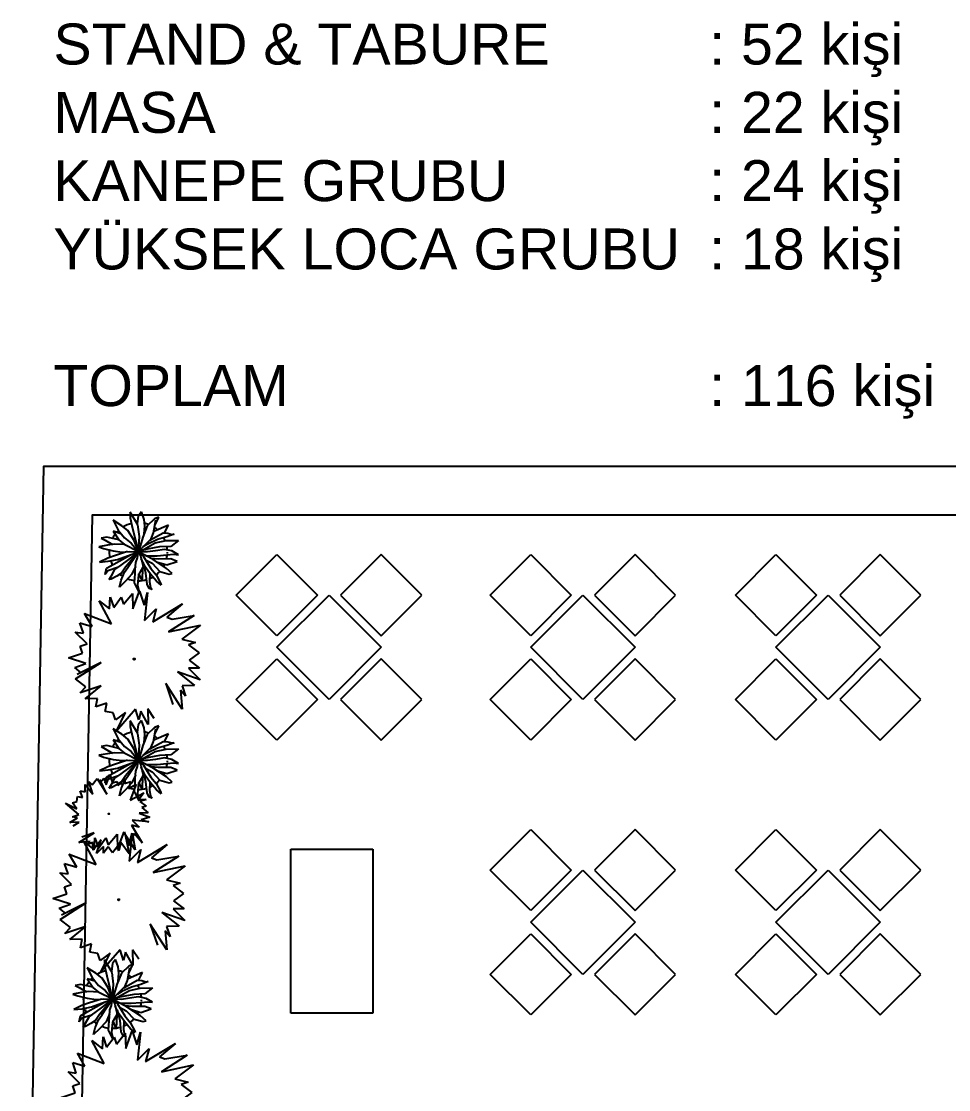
# Model space of a CAD drawing. Header units: millimetres. Extents: x 24870 to 27223, y 1839 to 3696.
# Drawn here: x 24905 to 25470, y 3044 to 3696 of the extents above; entities that cross this region are included whole.
import ezdxf

# ---------------------------------------------------------------- set-up
doc = ezdxf.new("R2010")
doc.units = ezdxf.units.MM
doc.layers.add('0-gnl-parapet', color=252, linetype='Continuous')
doc.layers.add('2-tef-aksesuar', color=30, linetype='Continuous')
doc.styles.get("Standard").update_dxf_attribs({"font": 'arial.ttf'})

# ---------------------------------------------------------------- blocks, each defined once
blk = doc.blocks.new('TREEI')
at = {"color": 63, "true_color": 0xafc95e}
for p, q in [((-0.0406, 0.1373), (-0.0511, 0.1417)), ((-0.0511, 0.1417), (-0.0458, 0.1135)), ((-0.0189, 0.1085), (-0.0406, 0.1373)), ((0.0003, 0.1098), (0.0056, 0.1442)), ((0.0056, 0.1442), (0.0085, 0.1517)), ((0.0085, 0.1517), (0.0132, 0.1298)), ((0.0132, 0.1298), (0.0155, 0.0941)), ((0.036, 0.116), (0.0459, 0.1342)), ((0.0459, 0.1342), (0.0453, 0.1448)), ((0.0453, 0.1448), (0.0523, 0.1342)), ((0.0523, 0.1342), (0.0488, 0.1173)), ((0.0792, 0.0979), (0.0909, 0.1229)), ((0.0909, 0.1229), (0.0839, 0.0841)), ((-0.1001, 0.0879), (-0.113, 0.0998)), ((-0.113, 0.0998), (-0.1025, 0.0735)), ((-0.0774, 0.0735), (-0.1001, 0.0879)), ((-0.0546, 0.1041), (-0.0943, 0.1173)), ((-0.0943, 0.1173), (-0.0803, 0.0948)), ((-0.0803, 0.0948), (-0.0423, 0.0666)), ((-0.0308, 0.0709), (-0.0546, 0.1041)), ((-0.0458, 0.1135), (-0.026, 0.0572)), ((-0.0143, 0.0653), (-0.0189, 0.1085)), ((0.0015, 0.0785), (0.0003, 0.1098)), ((0.0266, 0.081), (0.0112, 0.0443)), ((0.0155, 0.0941), (0.0144, 0.0603)), ((0.0154, 0.091), (0.036, 0.116)), ((0.0243, 0.0572), (0.0558, 0.0948)), ((0.0488, 0.1173), (0.0266, 0.081)), ((0.0558, 0.0948), (0.0488, 0.0666)), ((0.0535, 0.0691), (0.0792, 0.0979)), ((0.0839, 0.0841), (0.0599, 0.0578)), ((-0.1463, 0.0566), (-0.1095, 0.0572)), ((-0.1083, 0.029), (-0.1463, 0.0566)), ((-0.1095, 0.0572), (-0.0744, 0.0334)), ((-0.1025, 0.0735), (-0.0832, 0.0516)), ((-0.0832, 0.0516), (-0.0528, 0.0353)), ((-0.0464, 0.0547), (-0.0774, 0.0735)), ((-0.0129, 0.0289), (-0.0464, 0.0547)), ((-0.0423, 0.0666), (-0.0224, 0.0484)), ((-0.026, 0.0572), (0.0009, -0.0007)), ((-0.0028, 0.0397), (-0.0143, 0.0653)), ((-0.0043, 0.0253), (0.0015, 0.0785)), ((0.005, 0.0197), (0.0202, 0.0553)), ((0.0144, 0.0603), (0.008, 0.0266)), ((0.0202, 0.0553), (0.0535, 0.0691)), ((0.0506, 0.0459), (0.0325, 0.0259)), ((0.043, 0.0376), (0.0716, 0.0528)), ((0.0599, 0.0578), (0.0506, 0.0459)), ((0.0716, 0.0528), (0.1072, 0.0591)), ((0.1178, 0.0459), (0.0891, 0.0297)), ((0.1072, 0.0591), (0.1388, 0.0628)), ((0.1388, 0.0628), (0.1178, 0.0459)), ((-0.1209, 0.0024), (-0.1504, -0.0123)), ((-0.1399, 0.0234), (-0.1474, 0.0278)), ((-0.1474, 0.0278), (-0.1188, 0.0197)), ((-0.1299, 0.0103), (-0.1399, 0.0234)), ((-0.1171, -0.001), (-0.1299, 0.0103)), ((-0.1188, 0.0197), (-0.0849, 0.0065)), ((-0.0703, 0.0115), (-0.1083, 0.029)), ((-0.0849, 0.0065), (-0.0452, -0.0023)), ((-0.0744, 0.0334), (-0.0129, 0.0029)), ((-0.0195, 0.0046), (-0.0703, 0.0115)), ((-0.0528, 0.0353), (-0.0265, 0.0209)), ((-0.0265, 0.0209), (0.0009, -0.0007)), ((0.0009, -0.0007), (-0.0195, 0.0046)), ((0.0009, -0.0007), (-0.0043, 0.0253)), ((0.0009, -0.0007), (0.005, 0.0197)), ((0.0517, 0.0165), (0.0009, -0.0007)), ((0.0179, 0.0159), (0.0009, -0.0007)), ((0.0009, -0.0007), (0.0751, 0.0159)), ((0.0471, 0.0009), (0.0009, -0.0007)), ((0.0325, 0.0259), (0.0179, 0.0159)), ((0.0833, 0.0002), (0.0471, 0.0009)), ((0.0693, 0.0228), (0.0517, 0.0165)), ((0.0891, 0.0297), (0.0693, 0.0228)), ((0.0751, 0.0159), (0.1008, 0.0253)), ((0.1119, -0.0004), (0.0833, 0.0002)), ((0.1008, 0.0253), (0.1213, 0.024)), ((0.137, 0.0103), (0.1119, -0.0004)), ((0.1213, 0.024), (0.1452, 0.0203)), ((0.1528, 0.0165), (0.137, 0.0103)), ((0.1452, 0.0203), (0.1528, 0.0165)), ((-0.1504, -0.0123), (-0.0925, -0.026)), ((-0.0873, -0.0229), (-0.124, -0.0568)), ((-0.0598, -0.0091), (-0.1171, -0.001)), ((-0.0674, -0.011), (-0.0873, -0.0229)), ((-0.0855, -0.0586), (-0.0464, -0.0348)), ((-0.0341, -0.006), (-0.0674, -0.011)), ((-0.0464, -0.0348), (0.0009, -0.0007)), ((-0.0452, -0.0023), (-0.024, -0.0046)), ((0.0009, -0.0007), (-0.037, -0.0436)), ((-0.0353, -0.0842), (0.0009, -0.0007)), ((0.0009, -0.0007), (-0.0341, -0.006)), ((0.0009, -0.0007), (-0.0119, -0.0448)), ((0.0027, -0.0436), (0.0009, -0.0007)), ((0.0009, -0.0007), (0.0272, -0.0548)), ((0.0255, -0.021), (0.0009, -0.0007)), ((0.0815, -0.0248), (0.0009, -0.0007)), ((0.05, -0.0367), (0.0255, -0.021)), ((0.1032, -0.0191), (0.0315, -0.0098)), ((0.0333, -0.026), (0.0786, -0.0417)), ((0.0745, -0.0611), (0.05, -0.0367)), ((0.1137, -0.0411), (0.0815, -0.0248)), ((0.0997, -0.0001), (0.1364, -0.0129)), ((0.1347, -0.0235), (0.1032, -0.0191)), ((0.1528, -0.0085), (0.1347, -0.0235)), ((0.1364, -0.0129), (0.1528, -0.0085)), ((-0.1083, -0.0423), (-0.1399, -0.058)), ((-0.1399, -0.058), (-0.1235, -0.063)), ((-0.1235, -0.063), (-0.0855, -0.0586)), ((-0.0774, -0.0642), (-0.0902, -0.0855)), ((-0.0578, -0.0417), (-0.0774, -0.0642)), ((-0.037, -0.0436), (-0.0592, -0.0824)), ((-0.0119, -0.0448), (-0.016, -0.088)), ((0.0114, -0.0742), (0.0027, -0.0436)), ((0.0126, -0.1124), (0.0114, -0.0742)), ((0.033, -0.0811), (0.026, -0.0536)), ((0.0272, -0.0548), (0.0547, -0.078)), ((0.0547, -0.078), (0.0792, -0.0911)), ((0.0979, -0.0899), (0.0745, -0.0611)), ((0.0786, -0.0417), (0.1078, -0.0517)), ((0.1078, -0.0517), (0.1411, -0.058)), ((0.1411, -0.058), (0.1137, -0.0411)), ((-0.0902, -0.0855), (-0.0996, -0.1137)), ((-0.0996, -0.1137), (-0.0803, -0.108)), ((-0.0803, -0.108), (-0.0604, -0.088)), ((-0.0592, -0.0824), (-0.0651, -0.1381)), ((-0.0651, -0.1381), (-0.0522, -0.1212)), ((-0.0522, -0.1212), (-0.0353, -0.0842)), ((-0.016, -0.088), (-0.009, -0.1168)), ((-0.009, -0.1168), (0.005, -0.1531)), ((0.005, -0.1531), (0.0126, -0.1124)), ((0.0126, -0.0949), (0.0301, -0.1199)), ((0.0301, -0.1199), (0.0325, -0.0811)), ((0.0325, -0.0811), (0.0628, -0.1174)), ((0.0745, -0.1118), (0.0617, -0.0817)), ((0.0628, -0.1174), (0.0821, -0.1274)), ((0.0821, -0.1274), (0.0745, -0.1118)), ((0.0792, -0.0911), (0.1084, -0.1062)), ((0.1084, -0.1062), (0.0979, -0.0899))]:
    blk.add_line(p, q, dxfattribs=at)
for start, end in [(128.5172, 136.7777), (112.5698, 117.2676), (90.2669, 100.3176), (75.8744, 82.8333), (52.0008, 69.3621), (146.4111, 153.1838), (139.0957, 141.7689), (31.5426, 45.4516), (165.0446, 171.5762), (13.4218, 20.6016), (191.5019, 199.4338), (340.9505, 349.9228), (358.2776, 0.2322), (212.2939, 220.8052), (319.0773, 333.9888), (246.3853, 263.9953), (276.0879, 281.1845), (285.8654, 295.508), (305.7774, 308.9587)]:
    blk.add_arc((0.0009, -0.0007), 0.11, start, end, dxfattribs=at)
blk = doc.blocks.new('B2')
at = {"color": 63, "true_color": 0xafc95e}
for p, q in [((501776.2, 4057607.8), (501781.2, 4057623.8)), ((501781.2, 4057623.8), (501791.2, 4057597.8)), ((501791.2, 4057627.8), (501796.2, 4057617.8)), ((501791.2, 4057597.8), (501791.2, 4057627.8)), ((501796.2, 4057617.8), (501811.2, 4057627.8)), ((501811.2, 4057627.8), (501821.2, 4057587.8)), ((501821.2, 4057587.8), (501816.2, 4057623.8)), ((501816.2, 4057617.8), (501826.2, 4057623.8)), ((501826.2, 4057607.8), (501841.2, 4057627.8)), ((501826.2, 4057623.8), (501826.2, 4057607.8)), ((501841.2, 4057627.8), (501841.2, 4057607.8)), ((501766.2, 4057613.8), (501776.2, 4057607.8)), ((501766.2, 4057597.8), (501766.2, 4057613.8)), ((501841.2, 4057607.8), (501851.2, 4057607.8)), ((501851.2, 4057597.8), (501871.2, 4057607.8)), ((501851.2, 4057607.8), (501851.2, 4057597.8)), ((501871.2, 4057607.8), (501866.2, 4057597.8)), ((501726.2, 4057597.8), (501746.2, 4057577.8)), ((501746.2, 4057563.8), (501726.2, 4057597.8)), ((501741.2, 4057593.8), (501751.2, 4057593.8)), ((501746.2, 4057577.8), (501741.2, 4057593.8)), ((501751.2, 4057593.8), (501756.2, 4057603.8)), ((501756.2, 4057603.8), (501766.2, 4057597.8)), ((501866.2, 4057597.8), (501881.2, 4057597.8)), ((501881.2, 4057597.8), (501871.2, 4057583.8)), ((501891.2, 4057587.8), (501866.2, 4057557.8)), ((501871.2, 4057583.8), (501891.2, 4057587.8)), ((501731.2, 4057563.8), (501746.2, 4057563.8)), ((501741.2, 4057557.8), (501731.2, 4057563.8)), ((501866.2, 4057557.8), (501901.2, 4057563.8)), ((501901.2, 4057563.8), (501886.2, 4057553.8)), ((501721.2, 4057553.8), (501741.2, 4057557.8)), ((501741.2, 4057547.8), (501721.2, 4057553.8)), ((501886.2, 4057553.8), (501901.2, 4057547.8)), ((501726.2, 4057543.8), (501741.2, 4057547.8)), ((501886.2, 4057547.8), (501896.2, 4057533.8)), ((501901.2, 4057547.8), (501886.2, 4057547.8)), ((501876.2, 4057523.8), (501896.2, 4057507.8)), ((501896.2, 4057517.8), (501876.2, 4057523.8)), ((501886.2, 4057533.8), (501896.2, 4057517.8)), ((501896.2, 4057533.8), (501886.2, 4057533.8)), ((501726.2, 4057503.8), (501766.2, 4057513.8)), ((501766.2, 4057513.8), (501736.2, 4057513.8)), ((501856.2, 4057513.8), (501866.2, 4057493.8)), ((501891.2, 4057497.8), (501856.2, 4057513.8)), ((501876.2, 4057507.8), (501891.2, 4057497.8)), ((501896.2, 4057507.8), (501876.2, 4057507.8)), ((501751.2, 4057497.8), (501726.2, 4057503.8)), ((501741.2, 4057493.8), (501751.2, 4057497.8)), ((501756.2, 4057493.8), (501741.2, 4057493.8)), ((501751.2, 4057477.8), (501756.2, 4057493.8)), ((501776.2, 4057493.8), (501751.2, 4057477.8)), ((501756.2, 4057467.8), (501776.2, 4057493.8)), ((501851.2, 4057503.8), (501861.2, 4057457.8)), ((501866.2, 4057493.8), (501851.2, 4057503.8)), ((501776.2, 4057477.8), (501756.2, 4057467.8)), ((501771.2, 4057463.8), (501776.2, 4057477.8)), ((501831.2, 4057487.8), (501826.2, 4057443.8)), ((501841.2, 4057447.8), (501831.2, 4057487.8)), ((501846.2, 4057477.8), (501841.2, 4057447.8)), ((501851.2, 4057483.8), (501846.2, 4057477.8)), ((501861.2, 4057457.8), (501851.2, 4057483.8)), ((501786.2, 4057473.8), (501771.2, 4057463.8)), ((501791.2, 4057457.8), (501786.2, 4057473.8)), ((501806.2, 4057467.8), (501791.2, 4057457.8)), ((501816.2, 4057473.8), (501806.2, 4057457.8)), ((501806.2, 4057457.8), (501806.2, 4057467.8)), ((501826.2, 4057443.8), (501816.2, 4057473.8))]:
    blk.add_line(p, q, dxfattribs=at)
blk.add_circle((501811.2, 4057543.8), 1, dxfattribs=at)

msp = doc.modelspace()

# ---------------------------------------------------------------- linework, layer by layer
for p, q in [((25035.919, 3345.597), (25060.668, 3370.346)), ((25060.668, 3370.346), (25085.416, 3345.597)), ((25124.307, 3370.346), (25099.559, 3345.597)), ((25149.056, 3345.597), (25124.307, 3370.346)), ((25190.789, 3345.597), (25215.537, 3370.346)), ((25215.537, 3370.346), (25240.286, 3345.597)), ((25279.177, 3370.346), (25254.428, 3345.597)), ((25303.926, 3345.597), (25279.177, 3370.346)), ((25340.375, 3345.597), (25365.124, 3370.346)), ((25365.124, 3370.346), (25389.873, 3345.597)), ((25428.764, 3370.346), (25404.015, 3345.597)), ((25453.512, 3345.597), (25428.764, 3370.346)), ((25060.668, 3320.848), (25035.919, 3345.597)), ((25060.668, 3313.777), (25092.488, 3345.597)), ((25085.416, 3345.597), (25060.668, 3320.848)), ((25092.488, 3345.597), (25124.307, 3313.777)), ((25099.559, 3345.597), (25124.307, 3320.848)), ((25124.307, 3320.848), (25149.056, 3345.597)), ((25215.537, 3320.848), (25190.789, 3345.597)), ((25215.537, 3313.777), (25247.357, 3345.597)), ((25240.286, 3345.597), (25215.537, 3320.848)), ((25247.357, 3345.597), (25279.177, 3313.777)), ((25254.428, 3345.597), (25279.177, 3320.848)), ((25279.177, 3320.848), (25303.926, 3345.597)), ((25365.124, 3320.848), (25340.375, 3345.597)), ((25365.124, 3313.777), (25396.944, 3345.597)), ((25389.873, 3345.597), (25365.124, 3320.848)), ((25396.944, 3345.597), (25428.764, 3313.777)), ((25404.015, 3345.597), (25428.764, 3320.848)), ((25428.764, 3320.848), (25453.512, 3345.597)), ((25092.488, 3281.957), (25060.668, 3313.777)), ((25124.307, 3313.777), (25092.488, 3281.957)), ((25247.357, 3281.957), (25215.537, 3313.777)), ((25279.177, 3313.777), (25247.357, 3281.957)), ((25396.944, 3281.957), (25365.124, 3313.777)), ((25428.764, 3313.777), (25396.944, 3281.957)), ((25035.919, 3281.957), (25060.668, 3306.706)), ((25060.668, 3306.706), (25085.416, 3281.957)), ((25124.307, 3306.706), (25099.559, 3281.957)), ((25149.056, 3281.957), (25124.307, 3306.706)), ((25190.789, 3281.957), (25215.537, 3306.706)), ((25215.537, 3306.706), (25240.286, 3281.957)), ((25279.177, 3306.706), (25254.428, 3281.957)), ((25303.926, 3281.957), (25279.177, 3306.706)), ((25340.375, 3281.957), (25365.124, 3306.706)), ((25365.124, 3306.706), (25389.873, 3281.957)), ((25428.764, 3306.706), (25404.015, 3281.957)), ((25453.512, 3281.957), (25428.764, 3306.706)), ((25060.668, 3257.209), (25035.919, 3281.957)), ((25085.416, 3281.957), (25060.668, 3257.209)), ((25099.559, 3281.957), (25124.307, 3257.209)), ((25124.307, 3257.209), (25149.056, 3281.957)), ((25215.537, 3257.209), (25190.789, 3281.957)), ((25240.286, 3281.957), (25215.537, 3257.209)), ((25254.428, 3281.957), (25279.177, 3257.209)), ((25279.177, 3257.209), (25303.926, 3281.957)), ((25365.124, 3257.209), (25340.375, 3281.957)), ((25389.873, 3281.957), (25365.124, 3257.209)), ((25404.015, 3281.957), (25428.764, 3257.209)), ((25428.764, 3257.209), (25453.512, 3281.957)), ((25190.789, 3177.919), (25215.537, 3202.668)), ((25215.537, 3202.668), (25240.286, 3177.919)), ((25279.177, 3202.668), (25254.428, 3177.919)), ((25303.926, 3177.919), (25279.177, 3202.668)), ((25340.375, 3177.919), (25365.124, 3202.668)), ((25365.124, 3202.668), (25389.873, 3177.919)), ((25428.764, 3202.668), (25404.015, 3177.919)), ((25453.512, 3177.919), (25428.764, 3202.668)), ((25069.291, 3090.599), (25069.291, 3190.599)), ((25069.291, 3190.599), (25119.291, 3190.599)), ((25119.291, 3190.599), (25119.291, 3090.599)), ((25215.537, 3153.17), (25190.789, 3177.919)), ((25215.537, 3146.099), (25247.357, 3177.919)), ((25240.286, 3177.919), (25215.537, 3153.17)), ((25247.357, 3177.919), (25279.177, 3146.099)), ((25254.428, 3177.919), (25279.177, 3153.17)), ((25279.177, 3153.17), (25303.926, 3177.919)), ((25365.124, 3153.17), (25340.375, 3177.919)), ((25365.124, 3146.099), (25396.944, 3177.919)), ((25389.873, 3177.919), (25365.124, 3153.17)), ((25396.944, 3177.919), (25428.764, 3146.099)), ((25404.015, 3177.919), (25428.764, 3153.17)), ((25428.764, 3153.17), (25453.512, 3177.919)), ((25247.357, 3114.279), (25215.537, 3146.099)), ((25279.177, 3146.099), (25247.357, 3114.279)), ((25396.944, 3114.279), (25365.124, 3146.099)), ((25428.764, 3146.099), (25396.944, 3114.279)), ((25190.789, 3114.279), (25215.537, 3139.028)), ((25215.537, 3139.028), (25240.286, 3114.279)), ((25279.177, 3139.028), (25254.428, 3114.279)), ((25303.926, 3114.279), (25279.177, 3139.028)), ((25340.375, 3114.279), (25365.124, 3139.028)), ((25365.124, 3139.028), (25389.873, 3114.279)), ((25428.764, 3139.028), (25404.015, 3114.279)), ((25453.512, 3114.279), (25428.764, 3139.028)), ((25215.537, 3089.531), (25190.789, 3114.279)), ((25240.286, 3114.279), (25215.537, 3089.531)), ((25254.428, 3114.279), (25279.177, 3089.531)), ((25279.177, 3089.531), (25303.926, 3114.279)), ((25365.124, 3089.531), (25340.375, 3114.279)), ((25389.873, 3114.279), (25365.124, 3089.531)), ((25404.015, 3114.279), (25428.764, 3089.531)), ((25428.764, 3089.531), (25453.512, 3114.279)), ((25119.291, 3090.599), (25069.291, 3090.599))]:
    msp.add_line(p, q)
at = {"layer": '0-gnl-parapet'}
for points in [[(24904.831, 2642.853), (24918.613, 3424.382), (26380.507, 3424.382), (26382.242, 3392.315), (27188.702, 3408.273)], [(27177.853, 2698.416), (27159.517, 3377.69), (26353.853, 3361.748), (26352.087, 3394.382), (24948.089, 3394.382), (24934.826, 2642.324)]]:
    msp.add_lwpolyline(points, dxfattribs=at)

# ---------------------------------------------------------------- block references
at = {"layer": '2-tef-aksesuar', "lineweight": 0}
for name, p, xscale, yscale, zscale, rotation in [('TREEI', (24976.368, 3372.075), 161.2800000000001, 161.2800000000001, 161.2800000000001, 217.1429424169666), ('B2', (1827841.589, 370118.654, -332.288), 0.45, 0.45, 0.45, 108.5506184884303), ('TREEI', (24976.368, 3244.811), 161.2800000000001, 161.2800000000001, 161.2800000000001, 217.1429424169666), ('B2', (245045.479, -1078508.599), 0.2700000000000008, 0.2700000000000008, 0.2700000000000008, 18.55061848843032), ('B2', (1827832.202, 369971.821, -332.288), 0.45, 0.45, 0.45, 108.5506184884303), ('TREEI', (24960.542, 3099.11), 161.2800000000001, 161.2800000000001, 161.2800000000001, 217.1429424169666), ('B2', (1827837.212, 369850.41, -332.288), 0.45, 0.45, 0.45, 108.5506184884303)]:
    msp.add_blockref(name, p, dxfattribs=dict(at, xscale=xscale, yscale=yscale, zscale=zscale, rotation=rotation))

# ---------------------------------------------------------------- texts
at = {"insert": (24924.383, 3694.31), "char_height": 25, "attachment_point": 1}
msp.add_mtext_dynamic_manual_height_columns('STAND & TABURE^I: 52 kişi\\PMASA^I^I^I^I: 22 kişi\\PKANEPE GRUBU^I^I: 24 kişi\\PYÜKSEK LOCA GRUBU^I: 18 kişi\\P\\PTOPLAM^I^I^I: 116 kişi', width=550.46965, gutter_width=12.5, heights=[298.145], dxfattribs=at)

doc.saveas('drawing.dxf')
